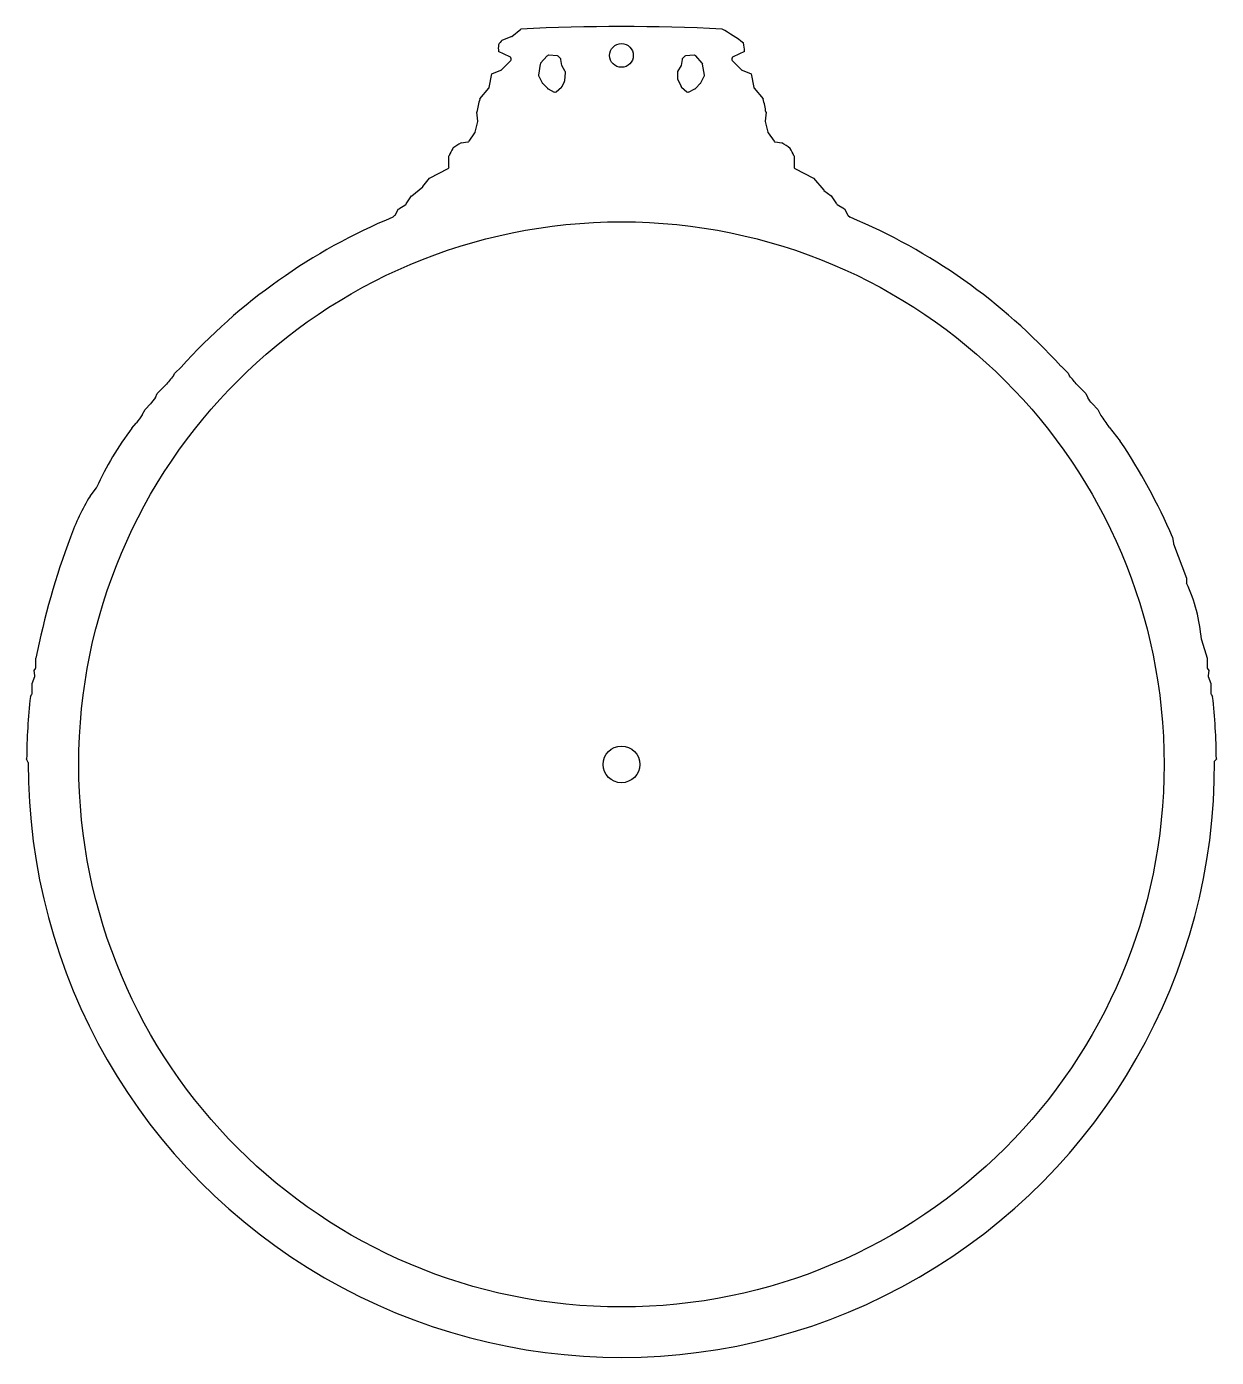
# Model space of a CAD drawing. Header units: millimetres. Extents: x -56 to 56, y -56 to 69.
import ezdxf

# ---------------------------------------------------------------- set-up
doc = ezdxf.new("R2010")
doc.units = ezdxf.units.MM
for name, color, linetype in [('CUT_INNER', 6, 'Continuous'), ('CUT_OUTER', 1, 'Continuous'), ('GUIDE', 3, 'Continuous')]:
    doc.layers.add(name, color=color, linetype=linetype)

msp = doc.modelspace()

# ---------------------------------------------------------------- linework, layer by layer
at = {"layer": 'CUT_INNER'}
for points in [[(-6.94, 66.32), (-7.56, 65.63)], [(-5.98, 66.3), (-6.81, 66.37)], [(-5.7, 66.07), (-5.89, 66.25)], [(5.9, 66.25), (5.71, 66.07)], [(6.82, 66.37), (5.99, 66.3)], [(7.57, 65.63), (6.95, 66.32)], [(-7.59, 65.55), (-7.75, 64.51)], [(-5.58, 65.42), (-5.58, 65.42), (-5.66, 65.98)], [(-5.25, 64.85), (-5.58, 65.42), (-5.58, 65.42)], [(5.24, 64.77), (5.24, 64.23)], [(5.59, 65.42), (5.59, 65.42), (5.26, 64.84)], [(5.67, 65.98), (5.59, 65.42), (5.59, 65.42)], [(7.76, 64.51), (7.6, 65.55)], [(-7.74, 64.42), (-7.42, 63.78)], [(-7.39, 63.75), (-6.9, 63.26)], [(-5.56, 63.44), (-5.33, 63.91)], [(-5.31, 63.96), (-5.23, 64.76)], [(5.25, 64.17), (5.58, 63.44)], [(6.92, 63.26), (7.41, 63.75)], [(7.43, 63.78), (7.75, 64.42)], [(-6.86, 63.23), (-6.28, 62.93)], [(-6.11, 62.95), (-5.6, 63.39)], [(5.62, 63.39), (6.13, 62.95)], [(6.29, 62.93), (6.88, 63.23)]]:
    msp.add_lwpolyline(points, dxfattribs=at)
for centre, radius in [((0, 66.35), 1.11), ((0, 0), 1.72)]:
    msp.add_circle(centre, radius, dxfattribs=at)
for centre, start, end in [((-6.82, 66.22), 84.8115, 138.3614), ((-5.99, 66.15), 44.9392, 84.8115), ((-5.81, 65.96), 8.1739, 44.9392), ((5.82, 65.96), 135, 171.8772), ((6.01, 66.15), 95.1885, 135), ((6.84, 66.22), 41.6386, 95.1885), ((-7.44, 65.53), 138.3614, 171.2391), ((-5.38, 64.78), 354.2966, 29.7), ((5.39, 64.77), 150.2607, 180), ((7.46, 65.53), 8.7335, 41.6386), ((-7.6, 64.48), 171.2391, 206.5833), ((-7.29, 63.85), 206.5833, 225), ((-5.46, 63.98), 333.4593, 354.2966), ((5.39, 64.23), 180, 203.9662), ((7.3, 63.85), 315, 333.4532), ((7.62, 64.48), 333.4532, 8.7335), ((-6.8, 63.36), 225, 243.4167), ((-6.21, 63.07), 243.4167, 310.6099), ((-5.7, 63.51), 310.6099, 333.4593), ((5.71, 63.51), 203.9662, 229.3901), ((6.22, 63.07), 229.3901, 296.5833), ((6.81, 63.36), 296.5833, 315)]:
    msp.add_arc(centre, 0.15, start, end, dxfattribs=at)
at = {"layer": 'CUT_OUTER'}
for points in [[(-10.27, 68.14), (-9.42, 68.82), (-9.42, 68.82)], [(-11.16, 67.78), (-11.16, 67.78), (-10.31, 68.12)], [(-10.44, 66.23), (-11.51, 66.73), (-11.51, 66.73)], [(-10.32, 66.03), (-10.36, 66.14)], [(10.37, 66.14), (10.33, 66.03)], [(11.52, 66.73), (11.52, 66.73), (10.45, 66.23)], [(-12.38, 63.36), (-12.12, 64.63), (-12.12, 64.63), (-12.12, 64.64), (-11.28, 64.97)], [(-11.23, 65.01), (-10.36, 65.88)], [(10.37, 65.88), (11.24, 65.01)], [(11.29, 64.97), (12.13, 64.64), (12.13, 64.63), (12.13, 64.63), (12.39, 63.36)], [(-13.26, 62.28), (-13.25, 62.28), (-12.41, 63.3)], [(12.42, 63.3), (13.27, 62.28), (13.27, 62.28)], [(-13.43, 60.21), (-13.52, 61.05), (-13.52, 61.06)], [(13.53, 61.06), (13.53, 61.05), (13.45, 60.21)], [(-13.69, 59.16), (-13.44, 60.16)], [(13.45, 60.16), (13.7, 59.16)], [(-14.26, 58.32), (-13.71, 59.12)], [(13.72, 59.12), (14.28, 58.32)], [(-15, 58.18), (-15, 58.18), (-14.37, 58.26)], [(14.38, 58.26), (15.01, 58.18), (15.01, 58.18)], [(-16.14, 55.91), (-16.14, 56.95), (-16.13, 56.96)], [(16.15, 56.96), (16.15, 56.95), (16.15, 55.91)], [(-20.13, 52.45), (-19.63, 53.2), (-19.63, 53.2), (-19.62, 53.21), (-18.59, 54.07), (-18.58, 54.08), (-18.57, 54.09), (-17.97, 54.86), (-17.97, 54.86), (-17.96, 54.86), (-16.22, 55.78)], [(16.23, 55.78), (17.98, 54.86), (17.98, 54.86), (17.98, 54.86), (18.93, 53.74), (18.94, 53.73), (18.95, 53.72), (19.63, 53.21), (19.64, 53.2), (19.64, 53.2), (20.14, 52.45)], [(-21.18, 51.4), (-20.85, 51.98), (-20.85, 51.98), (-20.84, 51.99), (-20.18, 52.4)], [(20.19, 52.4), (20.86, 51.99), (20.86, 51.98), (20.86, 51.98), (21.19, 51.4)], [(-21.38, 51.22), (-21.22, 51.36)], [(21.23, 51.36), (21.4, 51.21)], [(-41.91, 36.39), (-41.79, 36.62), (-41.79, 36.63), (-41.78, 36.63), (-41.21, 37.18)], [(41.14, 37.26), (41.8, 36.63), (41.8, 36.63), (41.8, 36.62), (41.94, 36.35)], [(-43.6, 34.33), (-43.45, 34.7), (-43.44, 34.71), (-43.44, 34.71), (-42.71, 35.45), (-42.69, 35.47)], [(42.65, 35.52), (43.45, 34.71), (43.46, 34.71), (43.46, 34.7), (43.63, 34.3)], [(-44.84, 32.71), (-44.58, 33.22), (-44.58, 33.22), (-44.58, 33.23), (-44.08, 33.73)], [(44.04, 33.78), (44.59, 33.23), (44.59, 33.22), (44.59, 33.22), (44.87, 32.66)], [(-45.8, 31.48), (-45.4, 31.93), (-45.38, 31.96)], [(45.64, 31.57), (46.68, 30.26)], [(-49.72, 25.11), (-49.12, 25.88), (-49.12, 25.9), (-49.11, 25.91)], [(51.57, 21.27), (51.57, 21.27), (51.66, 20.68), (51.66, 20.66), (51.66, 20.64), (52.88, 17.44), (52.88, 17.43), (52.88, 17.43), (52.88, 17.02)], [(54.27, 11.68), (54.28, 11.67), (54.28, 11.66), (54.8, 9.93), (54.8, 9.93), (54.8, 9.92), (54.8, 9.1)], [(-54.88, 8.31), (-54.96, 8.79), (-54.96, 8.79), (-54.96, 8.8), (-54.81, 9.02)], [(-54.79, 9.1), (-54.79, 9.92), (-54.79, 9.93)], [(54.82, 9.02), (54.97, 8.8), (54.97, 8.79), (54.97, 8.79), (54.89, 8.31)], [(-55.14, 6.66), (-55.14, 7.57), (-55.14, 7.57), (-55.13, 7.58), (-54.89, 8.23)], [(54.9, 8.23), (55.15, 7.58), (55.15, 7.57), (55.15, 7.57), (55.15, 6.66)], [(-55.31, 6.35), (-55.31, 6.35), (-55.16, 6.58)], [(55.17, 6.58), (55.32, 6.35), (55.32, 6.35)], [(-55.5, 0.19), (-55.66, 0.5), (-55.66, 0.51)], [(55.67, 0.51), (55.67, 0.5), (55.5, 0.29)]]:
    msp.add_lwpolyline(points, dxfattribs=at)
for centre, radius, start, end in [((0.01, -126.54), 195.59, 87.2387, 92.7613), ((-3.13, 47.39), 24.84, 54.1162, 59.6445), ((-5.12, 67.03), 6.4, 177.2665, 182.7321), ((-6.84, 63.97), 5.76, 138.5938, 144.1523), ((-10.37, 68.26), 0.15, 291.8077, 308.6509), ((3.52, 66.24), 8.02, 3.5162, 9.1566), ((-10.5, 66.1), 0.15, 18.4349, 65.2), ((-10.46, 65.98), 0.15, 315.0166, 18.4349), ((10.47, 65.98), 0.15, 161.4556, 225), ((10.51, 66.1), 0.15, 114.8, 161.4556), ((-11.33, 65.11), 0.15, 291.7763, 315.0166), ((11.35, 65.11), 0.15, 225, 248.2237), ((-1.62, 59.15), 12.05, 164.9507, 170.8941), ((-12.52, 63.39), 0.15, 320.2034, 348.6807), ((12.53, 63.39), 0.15, 191.2959, 219.8145), ((0.83, 58.98), 12.86, 9.2948, 14.8603), ((-13.58, 60.2), 0.15, 345.9495, 5.7034), ((13.59, 60.2), 0.15, 174.2966, 194.0505), ((-13.83, 59.2), 0.15, 325.0349, 345.9495), ((13.84, 59.2), 0.15, 194.0505, 214.9651), ((-8.4, 53.53), 8.45, 150.8235, 156.113), ((-10.38, 50.4), 9.05, 120.6944, 126.672), ((-14.39, 58.41), 0.15, 277.1138, 325.0349), ((14.4, 58.41), 0.15, 214.9651, 262.8862), ((9.74, 49.42), 10.22, 53.6708, 58.9626), ((9.29, 53.97), 7.48, 23.5408, 29.5224), ((-16.28, 55.91), 0.15, 297.6512, 0), ((16.3, 55.91), 0.15, 180, 242.3488), ((-20.26, 52.53), 0.15, 301.9972, 326.3006), ((20.27, 52.53), 0.15, 213.6994, 238.0028), ((-0.01, 0.01), 55.49, 112.6513, 137.9472), ((-21.31, 51.47), 0.15, 310.6056, 330.2607), ((21.33, 51.47), 0.15, 209.7, 229.4073), ((0, 0.01), 55.49, 42.165, 67.3227), ((-1.87, 1.58), 53.05, 138.9916, 140.2897), ((3.07, 2.61), 51.47, 39.7503, 40.9714), ((-8.83, 6.86), 44.32, 141.6855, 142.68), ((10.19, 7.91), 42.6, 37.389, 38.2778), ((-1.85, 1.31), 53.23, 143.8531, 144.8513), ((2.85, 2.02), 52.01, 34.627, 36.0917), ((-22.37, 13.79), 29.36, 142.944, 155.6298), ((-2.6, -2.36), 59.1, 23.569, 33.5042), ((-32.89, 14.72), 19.78, 148.2986, 160.6409), ((17.19, -4.43), 73.4, 159.4995, 168.7189), ((53.03, 17.02), 0.15, 180, 198.0075), ((38.4, 10.35), 15.93, 4.8112, 24.5771), ((-54.94, 9.1), 0.15, 326.3099, 360), ((54.95, 9.1), 0.15, 180, 213.7742), ((-55.04, 8.29), 0.156, 340.055, 8.8466), ((55.04, 8.29), 0.15, 170.5574, 200.5411), ((0.21, 0.1), 55.87, 173.5785, 179.5864), ((-55.29, 6.66), 0.15, 326.2258, 0), ((55.3, 6.66), 0.15, 180, 213.7742), ((0.42, 0.14), 55.25, 0.3799, 6.4552), ((0, 0), 55.5, 179.8085, 0.2991)]:
    msp.add_arc(centre, radius, start, end, dxfattribs=at)
at = {"layer": 'GUIDE'}
msp.add_circle((0, 0), 50.78, dxfattribs=at)

doc.saveas('drawing.dxf')
